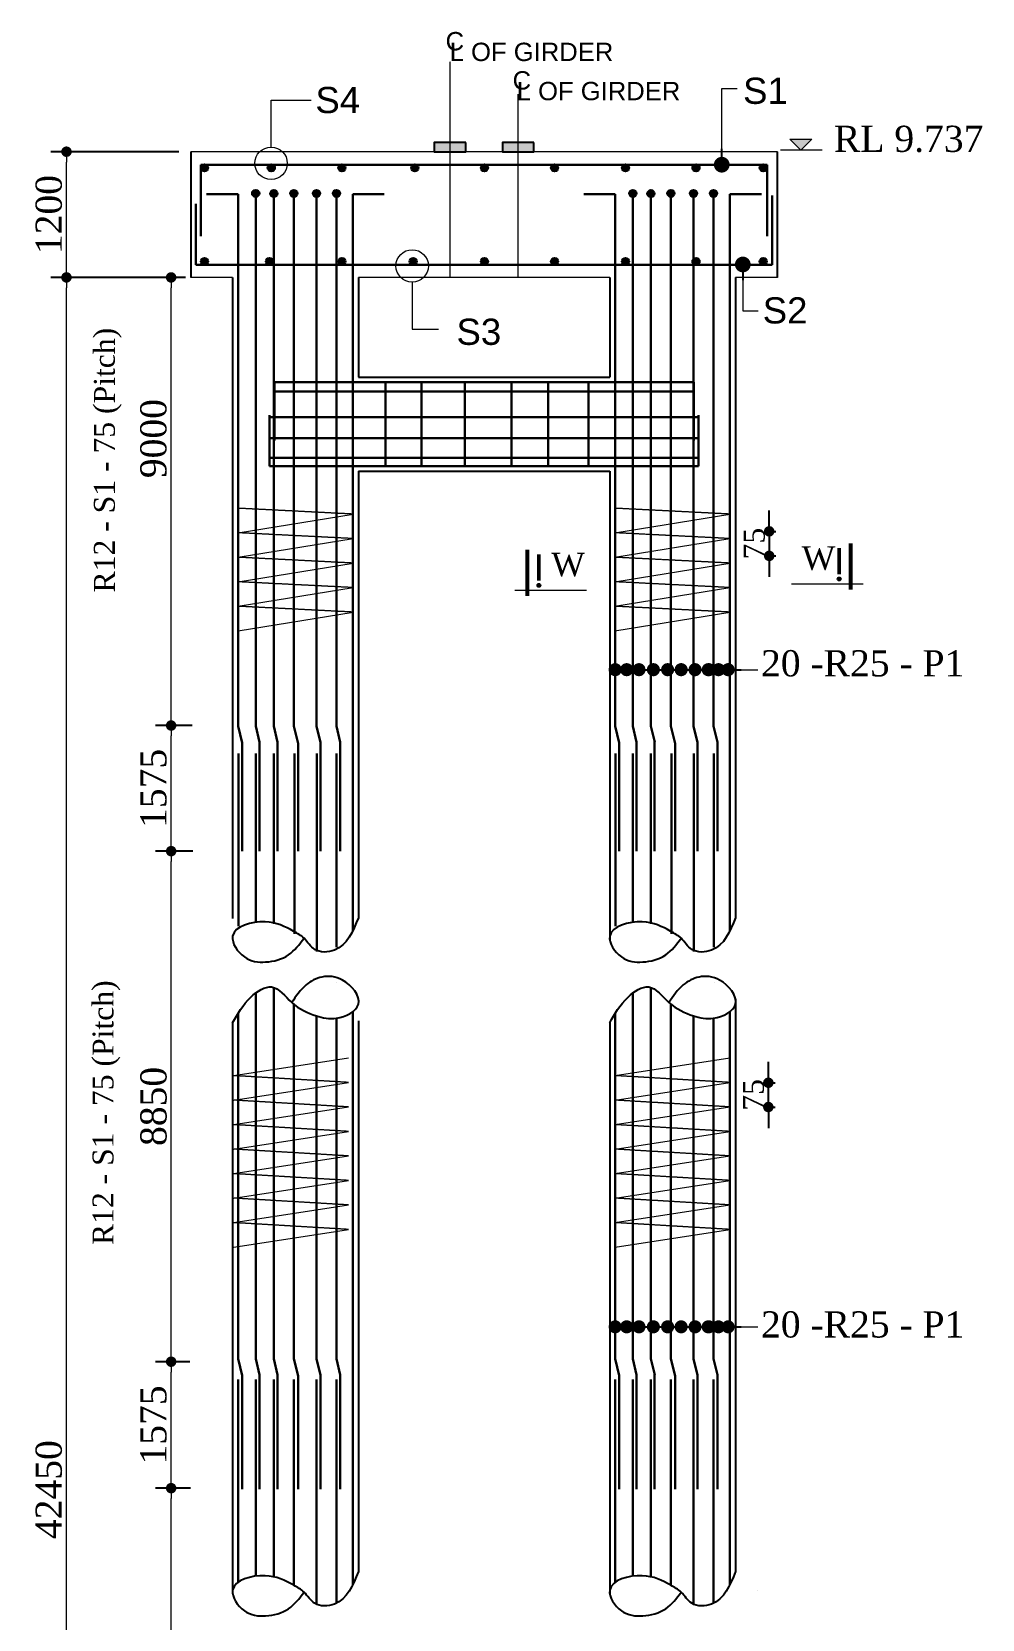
# Model space of a CAD drawing. Header units: millimetres. Extents: x -469201 to 35267, y 67768 to 197746.
# Drawn here: x -304755 to -295681, y 102789 to 117939 of the extents above; entities that cross this region are included whole.
import ezdxf

# ---------------------------------------------------------------- set-up
doc = ezdxf.new("R2010")
doc.units = ezdxf.units.MM
doc.header["$PDMODE"] = 2
doc.linetypes.add('CENTER', pattern=[2, 1.25, -0.25, 0.25, -0.25])
doc.linetypes.add('DASHEDX2', pattern=[38.1, 25.4, -12.7])
doc.layers.get('Defpoints').update_dxf_attribs({"lineweight": 13})
for name, color, linetype, lineweight in [('Binder', 136, 'Continuous', 15), ('Center Line', 34, 'Continuous', 15), ('dim', 4, 'Continuous', 25), ('Dimision', 4, 'Continuous', 9), ('Pile', 11, 'Continuous', 15), ('Pire Line', 11, 'Continuous', 25), ('Reinf.', 12, 'Continuous', 30), ('Rod', 12, 'Continuous', 30), ('Text', 7, 'Continuous', 15)]:
    doc.layers.add(name, color=color, linetype=linetype, lineweight=lineweight)
doc.styles.add('ROMANS', font='arial.ttf', dxfattribs={"height": 200})
doc.styles.get("Standard").update_dxf_attribs({"font": 'times.ttf'})
doc.dimstyles.new('ISO-25', dxfattribs={"dimtxt": 175, "dimasz": 100, "dimexe": 65, "dimexo": 115.625, "dimgap": 40, "dimtad": 1, "dimtoh": 1, "dimdec": 0, "dimtxsty": 'Standard', "dimblk": 'DOT', "dimcen": 300, "dimclrd": 256, "dimclre": 256, "dimclrt": 256, "dimadec": 0, "dimazin": 0, "dimtfac": 1, "dimtdec": 0, "dimtix": 1, "dimtmove": 0, "dimatfit": 3, "dimldrblk": 'DOT', "dimfxl": 75, "dimlwd": -1, "dimarcsym": 0})

# ---------------------------------------------------------------- blocks, each defined once
blk = doc.blocks.new('_Dot')
at = {"color": 0, "linetype": 'ByBlock', "lineweight": -2}
blk.add_line((-0.5, 0), (-1, 0), dxfattribs=at)
at = {"color": 0, "linetype": 'ByBlock', "const_width": 0.5}
blk.add_lwpolyline([(-0.25, 0, 1), (0.25, 0, 1)], format="xyb", close=True, dxfattribs=at)
blk = doc.blocks.new('*D7')
at = {"layer": 'Defpoints', "color": 0, "ltscale": 3, "transparency": 16777216}
for p in [(-298087, 113171), (-298087, 112937), (-297715, 112937)]:
    blk.add_point(p, dxfattribs=at)
at = {"layer": 'Pire Line', "linetype": 'Continuous', "ltscale": 3, "transparency": 16777216}
for p, q in [((-297715, 113271), (-297715, 113371)), ((-297715, 113171), (-297715, 112937)), ((-297715, 112837), (-297715, 112737))]:
    blk.add_line(p, q, dxfattribs=at)
at = {"layer": 'Pire Line', "linetype": 'Continuous', "lineweight": -2, "ltscale": 3, "transparency": 16777216}
for p, q in [((-297750, 113171), (-297650, 113171)), ((-297750, 112937), (-297650, 112937))]:
    blk.add_line(p, q, dxfattribs=at)
at = {"layer": 'Pire Line', "ltscale": 3, "transparency": 16777216, "xscale": 100, "yscale": 100, "zscale": 100}
for p, rotation in [((-297715, 113171), 270), ((-297715, 112937), 90)]:
    blk.add_blockref('_Dot', p, dxfattribs=dict(at, rotation=rotation))
at = {"layer": 'Pire Line', "ltscale": 3, "transparency": 16777216, "insert": (-297857, 113054), "char_height": 200, "attachment_point": 5, "rotation": 90}
blk.add_mtext('75', dxfattribs=at)
blk = doc.blocks.new('*D8')
at = {"layer": 'Defpoints', "color": 0, "ltscale": 3, "transparency": 16777216}
for p in [(-298132, 107909), (-297723, 107909), (-298146, 107677)]:
    blk.add_point(p, dxfattribs=at)
at = {"layer": 'Pire Line', "linetype": 'Continuous', "ltscale": 3, "transparency": 16777216}
for p, q in [((-297723, 108009), (-297723, 108109)), ((-297723, 107677), (-297723, 107909)), ((-297723, 107577), (-297723, 107477))]:
    blk.add_line(p, q, dxfattribs=at)
at = {"layer": 'Pire Line', "linetype": 'Continuous', "lineweight": -2, "ltscale": 3, "transparency": 16777216}
for p, q in [((-297758, 107909), (-297658, 107909)), ((-297758, 107677), (-297658, 107677))]:
    blk.add_line(p, q, dxfattribs=at)
at = {"layer": 'Pire Line', "ltscale": 3, "transparency": 16777216, "xscale": 100, "yscale": 100, "zscale": 100}
for p, rotation in [((-297723, 107909), 270), ((-297723, 107677), 90)]:
    blk.add_blockref('_Dot', p, dxfattribs=dict(at, rotation=rotation))
at = {"layer": 'Pire Line', "ltscale": 3, "transparency": 16777216, "insert": (-297865, 107793), "char_height": 200, "attachment_point": 5, "rotation": 90}
blk.add_mtext('75', dxfattribs=at)
blk = doc.blocks.new('*D10')
at = {"layer": 'Defpoints', "color": 0, "ltscale": 3, "transparency": 16777216}
for p in [(-303424, 105247), (-303130, 105247), (-303123, 104040)]:
    blk.add_point(p, dxfattribs=at)
at = {"layer": 'Dimision', "color": 1, "lineweight": -2, "ltscale": 3, "transparency": 16777216}
for p, q in [((-303246, 105247), (-303574, 105247)), ((-303238, 104040), (-303574, 104040))]:
    blk.add_line(p, q, dxfattribs=at)
at = {"layer": 'Dimision', "ltscale": 3, "transparency": 16777216}
blk.add_line((-303424, 104140), (-303424, 105147), dxfattribs=at)
at = {"layer": 'Dimision', "ltscale": 3, "transparency": 16777216, "xscale": 100, "yscale": 100, "zscale": 100}
for p, rotation in [((-303424, 105247), 90), ((-303424, 104040), 270)]:
    blk.add_blockref('_Dot', p, dxfattribs=dict(at, rotation=rotation))
at = {"layer": 'Dimision', "ltscale": 3, "transparency": 16777216, "insert": (-303592, 104643), "char_height": 250, "attachment_point": 5, "rotation": 90}
blk.add_mtext('1575', dxfattribs=at)
blk = doc.blocks.new('*D11')
at = {"layer": 'Defpoints', "color": 0, "ltscale": 3, "transparency": 16777216}
for p in [(-303424, 111318), (-303106, 111318), (-303101, 110119)]:
    blk.add_point(p, dxfattribs=at)
at = {"layer": 'Dimision', "color": 1, "lineweight": -2, "ltscale": 3, "transparency": 16777216}
for p, q in [((-303222, 111318), (-303574, 111318)), ((-303217, 110119), (-303574, 110119))]:
    blk.add_line(p, q, dxfattribs=at)
at = {"layer": 'Dimision', "ltscale": 3, "transparency": 16777216}
blk.add_line((-303424, 110219), (-303424, 111218), dxfattribs=at)
at = {"layer": 'Dimision', "ltscale": 3, "transparency": 16777216, "xscale": 100, "yscale": 100, "zscale": 100}
for p, rotation in [((-303424, 111318), 90), ((-303424, 110119), 270)]:
    blk.add_blockref('_Dot', p, dxfattribs=dict(at, rotation=rotation))
at = {"layer": 'Dimision', "ltscale": 3, "transparency": 16777216, "insert": (-303592, 110718), "char_height": 250, "attachment_point": 5, "rotation": 90}
blk.add_mtext('1575', dxfattribs=at)
blk = doc.blocks.new('*D13')
at = {"layer": 'Defpoints', "color": 0, "ltscale": 3, "transparency": 16777216}
for p in [(-303424, 104040), (-303123, 104040), (-303141, 99068)]:
    blk.add_point(p, dxfattribs=at)
at = {"layer": 'Dimision', "color": 1, "lineweight": -2, "ltscale": 3, "transparency": 16777216}
for p, q in [((-303238, 104040), (-303574, 104040)), ((-303257, 99068), (-303574, 99068))]:
    blk.add_line(p, q, dxfattribs=at)
at = {"layer": 'Dimision', "ltscale": 3, "transparency": 16777216}
blk.add_line((-303424, 99168), (-303424, 103940), dxfattribs=at)
at = {"layer": 'Dimision', "ltscale": 3, "transparency": 16777216, "xscale": 100, "yscale": 100, "zscale": 100}
for p, rotation in [((-303424, 104040), 90), ((-303424, 99068), 270)]:
    blk.add_blockref('_Dot', p, dxfattribs=dict(at, rotation=rotation))
at = {"layer": 'Dimision', "ltscale": 3, "transparency": 16777216, "insert": (-303592, 101554), "char_height": 250, "attachment_point": 5, "rotation": 90}
blk.add_mtext('9150', dxfattribs=at)
blk = doc.blocks.new('*D14')
at = {"layer": 'Defpoints', "color": 0, "ltscale": 3, "transparency": 16777216}
for p in [(-303424, 110119), (-303101, 110119), (-303130, 105247)]:
    blk.add_point(p, dxfattribs=at)
at = {"layer": 'Dimision', "color": 1, "lineweight": -2, "ltscale": 3, "transparency": 16777216}
for p, q in [((-303217, 110119), (-303574, 110119)), ((-303246, 105247), (-303574, 105247))]:
    blk.add_line(p, q, dxfattribs=at)
at = {"layer": 'Dimision', "ltscale": 3, "transparency": 16777216}
blk.add_line((-303424, 105347), (-303424, 110019), dxfattribs=at)
at = {"layer": 'Dimision', "ltscale": 3, "transparency": 16777216, "xscale": 100, "yscale": 100, "zscale": 100}
for p, rotation in [((-303424, 110119), 90), ((-303424, 105247), 270)]:
    blk.add_blockref('_Dot', p, dxfattribs=dict(at, rotation=rotation))
at = {"layer": 'Dimision', "ltscale": 3, "transparency": 16777216, "insert": (-303591, 107683), "char_height": 250, "attachment_point": 5, "rotation": 90}
blk.add_mtext('8850', dxfattribs=at)
blk = doc.blocks.new('*D15')
at = {"layer": 'Defpoints', "color": 0, "ltscale": 3, "transparency": 16777216}
for p in [(-303424, 115594), (-303172, 115594), (-303106, 111318)]:
    blk.add_point(p, dxfattribs=at)
at = {"layer": 'Dimision', "color": 1, "lineweight": -2, "ltscale": 3, "transparency": 16777216}
for p, q in [((-303288, 115594), (-303574, 115594)), ((-303222, 111318), (-303574, 111318))]:
    blk.add_line(p, q, dxfattribs=at)
at = {"layer": 'Dimision', "ltscale": 3, "transparency": 16777216}
blk.add_line((-303424, 111418), (-303424, 115494), dxfattribs=at)
at = {"layer": 'Dimision', "ltscale": 3, "transparency": 16777216, "xscale": 100, "yscale": 100, "zscale": 100}
for p, rotation in [((-303424, 115594), 90), ((-303424, 111318), 270)]:
    blk.add_blockref('_Dot', p, dxfattribs=dict(at, rotation=rotation))
at = {"layer": 'Dimision', "ltscale": 3, "transparency": 16777216, "insert": (-303592, 114056), "char_height": 250, "attachment_point": 5, "rotation": 90}
blk.add_mtext('9000', dxfattribs=at)
blk = doc.blocks.new('*D17')
at = {"layer": 'Defpoints', "color": 0, "ltscale": 3, "transparency": 16777216}
for p in [(-304423, 115594), (-303237, 115594), (-302837, 92459)]:
    blk.add_point(p, dxfattribs=at)
at = {"layer": 'Dimision', "color": 1, "lineweight": -2, "ltscale": 3, "transparency": 16777216}
for p, q in [((-303352, 115594), (-304573, 115594)), ((-302952, 92459), (-304573, 92459))]:
    blk.add_line(p, q, dxfattribs=at)
at = {"layer": 'Dimision', "ltscale": 3, "transparency": 16777216}
blk.add_line((-304423, 92559), (-304423, 115494), dxfattribs=at)
at = {"layer": 'Dimision', "ltscale": 3, "transparency": 16777216, "xscale": 100, "yscale": 100, "zscale": 100}
for p, rotation in [((-304423, 115594), 90), ((-304423, 92459), 270)]:
    blk.add_blockref('_Dot', p, dxfattribs=dict(at, rotation=rotation))
at = {"layer": 'Dimision', "ltscale": 3, "transparency": 16777216, "insert": (-304591, 104026), "char_height": 250, "attachment_point": 5, "rotation": 90}
blk.add_mtext('42450', dxfattribs=at)
blk = doc.blocks.new('*D133')
at = {"layer": 'Defpoints', "color": 0, "ltscale": 0.25, "transparency": 16777216}
for p in [(-304423, 116794), (-303237, 116794), (-303237, 115594)]:
    blk.add_point(p, dxfattribs=at)
at = {"layer": 'Dimision', "color": 1, "lineweight": -2, "ltscale": 0.25, "transparency": 16777216}
for p, q in [((-303352, 116794), (-304573, 116794)), ((-303352, 115594), (-304573, 115594))]:
    blk.add_line(p, q, dxfattribs=at)
at = {"layer": 'Dimision', "ltscale": 0.25, "transparency": 16777216}
blk.add_line((-304423, 115694), (-304423, 116694), dxfattribs=at)
at = {"layer": 'Dimision', "ltscale": 0.25, "transparency": 16777216, "xscale": 100, "yscale": 100, "zscale": 100}
for p, rotation in [((-304423, 116794), 90), ((-304423, 115594), 270)]:
    blk.add_blockref('_Dot', p, dxfattribs=dict(at, rotation=rotation))
at = {"layer": 'Dimision', "ltscale": 0.25, "transparency": 16777216, "insert": (-304591, 116194), "char_height": 250, "attachment_point": 5, "rotation": 90}
blk.add_mtext('1200', dxfattribs=at)

msp = doc.modelspace()

# ---------------------------------------------------------------- hatches: boundary and pattern name
at = {"layer": 'Dimision', "ltscale": 5}
msp.add_hatch(color=256, dxfattribs=at).paths.add_polyline_path([(-297519.3, 116914.7), (-297307.1, 116914.7), (-297413.2, 116808.6)])
at = {"layer": 'Pire Line', "ltscale": 3}
h = msp.add_hatch(color=256, dxfattribs=at)
h.paths.add_polyline_path([(-300611.7, 116882.2), (-300761.7, 116882.2), (-300761.7, 116793.7), (-300611.7, 116793.7)])
h.paths.add_polyline_path([(-300761.7, 116882.2), (-300911.7, 116882.2), (-300911.7, 116793.7), (-300761.7, 116793.7)])
h = msp.add_hatch(color=256, dxfattribs=at)
h.paths.add_polyline_path([(-299961.7, 116882.2), (-300111.7, 116882.2), (-300111.7, 116793.7), (-299961.7, 116793.7)])
h.paths.add_polyline_path([(-300111.7, 116882.2), (-300261.7, 116882.2), (-300261.7, 116793.7), (-300111.7, 116793.7)])
h = msp.add_hatch(color=256, dxfattribs=at)
h.set_gradient(color1=(238, 17, 46), color2=(219, 15, 42), one_color=1, tint=0.46, name='INVCYLINDER')
h.paths.add_polyline_path([(-303140.2, 116639.4, 1), (-303070.3, 116639.4, 1)])
h = msp.add_hatch(color=256, dxfattribs=at)
h.set_gradient(color1=(238, 17, 46), color2=(219, 15, 42), one_color=1, tint=0.46, name='INVCYLINDER')
h.paths.add_polyline_path([(-302502.7, 116639.4, 1), (-302432.8, 116639.4, 1)])
h = msp.add_hatch(color=256, dxfattribs=at)
h.set_gradient(color1=(238, 17, 46), color2=(219, 15, 42), one_color=1, tint=0.46, name='INVCYLINDER')
h.paths.add_polyline_path([(-301828.4, 116639.4, 1), (-301758.5, 116639.4, 1)])
h = msp.add_hatch(color=256, dxfattribs=at)
h.set_gradient(color1=(238, 17, 46), color2=(219, 15, 42), one_color=1, tint=0.46, name='INVCYLINDER')
h.paths.add_polyline_path([(-301132.8, 116639.4, 1), (-301062.9, 116639.4, 1)])
h = msp.add_hatch(color=256, dxfattribs=at)
h.set_gradient(color1=(238, 17, 46), color2=(219, 15, 42), one_color=1, tint=0.46, name='INVCYLINDER')
h.paths.add_polyline_path([(-300468.8, 116639.4, 1), (-300398.9, 116639.4, 1)])
h = msp.add_hatch(color=256, dxfattribs=at)
h.set_gradient(color1=(238, 17, 46), color2=(219, 15, 42), one_color=1, tint=0.46, name='INVCYLINDER')
h.paths.add_polyline_path([(-299798.4, 116639.4, 1), (-299728.5, 116639.4, 1)])
h = msp.add_hatch(color=256, dxfattribs=at)
h.set_gradient(color1=(238, 17, 46), color2=(219, 15, 42), one_color=1, tint=0.46, name='INVCYLINDER')
h.paths.add_polyline_path([(-299121.6, 116639.4, 1), (-299051.7, 116639.4, 1)])
h = msp.add_hatch(color=256, dxfattribs=at)
h.set_gradient(color1=(238, 17, 46), color2=(219, 15, 42), one_color=1, tint=0.46, name='INVCYLINDER')
h.paths.add_polyline_path([(-298448.5, 116639.4, 1), (-298378.6, 116639.4, 1)])
h = msp.add_hatch(color=256, dxfattribs=at)
h.set_gradient(color1=(238, 17, 46), color2=(219, 15, 42), one_color=1, tint=0.46, name='INVCYLINDER')
h.paths.add_polyline_path([(-297806.5, 116639.4, 1), (-297736.7, 116639.4, 1)])
h = msp.add_hatch(color=256, dxfattribs=at)
h.set_gradient(color1=(238, 17, 46), color2=(219, 15, 42), one_color=1, tint=0.46, name='INVCYLINDER')
h.paths.add_polyline_path([(-302651.8, 116396.1, 1), (-302581.9, 116396.1, 1)])
h = msp.add_hatch(color=256, dxfattribs=at)
h.set_gradient(color1=(238, 17, 46), color2=(219, 15, 42), one_color=1, tint=0.46, name='INVCYLINDER')
h.paths.add_polyline_path([(-302478.8, 116394.2, 1), (-302408.9, 116394.2, 1)])
h = msp.add_hatch(color=256, dxfattribs=at)
h.set_gradient(color1=(238, 17, 46), color2=(219, 15, 42), one_color=1, tint=0.46, name='INVCYLINDER')
h.paths.add_polyline_path([(-302288, 116396.1, 1), (-302218.1, 116396.1, 1)])
h = msp.add_hatch(color=256, dxfattribs=at)
h.set_gradient(color1=(238, 17, 46), color2=(219, 15, 42), one_color=1, tint=0.46, name='INVCYLINDER')
h.paths.add_polyline_path([(-302071.8, 116396.1, 1), (-302001.9, 116396.1, 1)])
h = msp.add_hatch(color=256, dxfattribs=at)
h.set_gradient(color1=(238, 17, 46), color2=(219, 15, 42), one_color=1, tint=0.46, name='INVCYLINDER')
h.paths.add_polyline_path([(-301881.2, 116396.1, 1), (-301811.3, 116396.1, 1)])
h = msp.add_hatch(color=256, dxfattribs=at)
h.set_gradient(color1=(238, 17, 46), color2=(219, 15, 42), one_color=1, tint=0.46, name='INVCYLINDER')
h.paths.add_polyline_path([(-299051.8, 116396.1, 1), (-298981.9, 116396.1, 1)])
h = msp.add_hatch(color=256, dxfattribs=at)
h.set_gradient(color1=(238, 17, 46), color2=(219, 15, 42), one_color=1, tint=0.46, name='INVCYLINDER')
h.paths.add_polyline_path([(-298878.8, 116394.2, 1), (-298808.9, 116394.2, 1)])
h = msp.add_hatch(color=256, dxfattribs=at)
h.set_gradient(color1=(238, 17, 46), color2=(219, 15, 42), one_color=1, tint=0.46, name='INVCYLINDER')
h.paths.add_polyline_path([(-298688, 116396.1, 1), (-298618.1, 116396.1, 1)])
h = msp.add_hatch(color=256, dxfattribs=at)
h.set_gradient(color1=(238, 17, 46), color2=(219, 15, 42), one_color=1, tint=0.46, name='INVCYLINDER')
h.paths.add_polyline_path([(-298471.8, 116396.1, 1), (-298401.9, 116396.1, 1)])
h = msp.add_hatch(color=256, dxfattribs=at)
h.set_gradient(color1=(238, 17, 46), color2=(219, 15, 42), one_color=1, tint=0.46, name='INVCYLINDER')
h.paths.add_polyline_path([(-298281.2, 116396.1, 1), (-298211.3, 116396.1, 1)])
h = msp.add_hatch(color=256, dxfattribs=at)
h.set_gradient(color1=(238, 17, 46), color2=(219, 15, 42), one_color=1, tint=0.46, name='INVCYLINDER')
h.paths.add_polyline_path([(-303140.2, 115746, -1), (-303070.3, 115746, -1)])
h = msp.add_hatch(color=256, dxfattribs=at)
h.set_gradient(color1=(238, 17, 46), color2=(219, 15, 42), one_color=1, tint=0.46, name='INVCYLINDER')
h.paths.add_polyline_path([(-302521.1, 115746, -1), (-302451.2, 115746, -1)])
h = msp.add_hatch(color=256, dxfattribs=at)
h.set_gradient(color1=(238, 17, 46), color2=(219, 15, 42), one_color=1, tint=0.46, name='INVCYLINDER')
h.paths.add_polyline_path([(-301828.4, 115746, -1), (-301758.5, 115746, -1)])
h = msp.add_hatch(color=256, dxfattribs=at)
h.set_gradient(color1=(238, 17, 46), color2=(219, 15, 42), one_color=1, tint=0.46, name='INVCYLINDER')
h.paths.add_polyline_path([(-301148.3, 115746, -1), (-301078.4, 115746, -1)])
h = msp.add_hatch(color=256, dxfattribs=at)
h.set_gradient(color1=(238, 17, 46), color2=(219, 15, 42), one_color=1, tint=0.46, name='INVCYLINDER')
h.paths.add_polyline_path([(-300468.8, 115746, -1), (-300398.9, 115746, -1)])
h = msp.add_hatch(color=256, dxfattribs=at)
h.set_gradient(color1=(238, 17, 46), color2=(219, 15, 42), one_color=1, tint=0.46, name='INVCYLINDER')
h.paths.add_polyline_path([(-299798.4, 115746, -1), (-299728.5, 115746, -1)])
h = msp.add_hatch(color=256, dxfattribs=at)
h.set_gradient(color1=(238, 17, 46), color2=(219, 15, 42), one_color=1, tint=0.46, name='INVCYLINDER')
h.paths.add_polyline_path([(-299121.6, 115746, -1), (-299051.7, 115746, -1)])
h = msp.add_hatch(color=256, dxfattribs=at)
h.set_gradient(color1=(238, 17, 46), color2=(219, 15, 42), one_color=1, tint=0.46, name='INVCYLINDER')
h.paths.add_polyline_path([(-298448.5, 115746, -1), (-298378.6, 115746, -1)])
h = msp.add_hatch(color=256, dxfattribs=at)
h.set_gradient(color1=(238, 17, 46), color2=(219, 15, 42), one_color=1, tint=0.46, name='INVCYLINDER')
h.paths.add_polyline_path([(-297806.5, 115746, -1), (-297736.7, 115746, -1)])
at = {"layer": 'Text'}
for points in [[(-297047, 112734.8, -1), (-297047, 112698.9, -1)], [(-299913.1, 112673.4, 1), (-299913.1, 112637.5, 1)]]:
    msp.add_hatch(color=256, dxfattribs=at).paths.add_polyline_path(points)

# ---------------------------------------------------------------- linework, layer by layer
at = {"layer": 'Binder', "linetype": 'DASHEDX2', "ltscale": 0.007}
for p, q in [((-301687.1, 113335.5), (-302785.1, 113391.1)), ((-298089.2, 113335.5), (-299187.1, 113391.1)), ((-301687.1, 113101.7), (-302785.1, 113157.3)), ((-298089.2, 113101.7), (-299187.1, 113157.3)), ((-301687.1, 112867.9), (-302785.1, 112923.4)), ((-298089.2, 112867.9), (-299187.1, 112923.4)), ((-301687.1, 112634.1), (-302785.1, 112689.6)), ((-298089.2, 112634.1), (-299187.1, 112689.6)), ((-301687.1, 112400.3), (-302785.1, 112455.8)), ((-298089.2, 112400.3), (-299187.1, 112455.8)), ((-301730.8, 107911.7), (-302826.7, 107976.8)), ((-298089.2, 107911.7), (-299185.1, 107976.8)), ((-301730.8, 107677.9), (-302826.7, 107743)), ((-298089.2, 107677.9), (-299185.1, 107743)), ((-301730.8, 107444.1), (-302826.7, 107509.2)), ((-298089.2, 107444.1), (-299185.1, 107509.2)), ((-301730.8, 107210.2), (-302826.7, 107275.4)), ((-298089.2, 107210.2), (-299185.1, 107275.4)), ((-301730.8, 106976.4), (-302826.7, 107041.6)), ((-298089.2, 106976.4), (-299185.1, 107041.6)), ((-301730.8, 106742.6), (-302826.7, 106807.8)), ((-298089.2, 106742.6), (-299185.1, 106807.8)), ((-301730.8, 106508.8), (-302826.7, 106574)), ((-298089.2, 106508.8), (-299185.1, 106574))]:
    msp.add_line(p, q, dxfattribs=at)
at = {"layer": 'Binder', "ltscale": 5}
for p, q in [((-302785.1, 113157.3), (-301687.1, 113335.5)), ((-299187.1, 113157.3), (-298089.2, 113335.5)), ((-302785.1, 112923.4), (-301687.1, 113101.7)), ((-299187.1, 112923.4), (-298089.2, 113101.7)), ((-302785.1, 112689.6), (-301687.1, 112867.9)), ((-299187.1, 112689.6), (-298089.2, 112867.9)), ((-302785.1, 112455.8), (-301687.1, 112634.1)), ((-299187.1, 112455.8), (-298089.2, 112634.1)), ((-302785.1, 112222), (-301687.1, 112400.3)), ((-299187.1, 112222), (-298089.2, 112400.3)), ((-302826.7, 107976.8), (-301730.8, 108145.5)), ((-299185.1, 107976.8), (-298089.2, 108145.5)), ((-302826.7, 107743), (-301730.8, 107911.7)), ((-299185.1, 107743), (-298089.2, 107911.7)), ((-302826.7, 107509.2), (-301730.8, 107677.9)), ((-299185.1, 107509.2), (-298089.2, 107677.9)), ((-302826.7, 107275.4), (-301730.8, 107444.1)), ((-299185.1, 107275.4), (-298089.2, 107444.1)), ((-302826.7, 107041.6), (-301730.8, 107210.2)), ((-299185.1, 107041.6), (-298089.2, 107210.2)), ((-302826.7, 106807.8), (-301730.8, 106976.4)), ((-299185.1, 106807.8), (-298089.2, 106976.4)), ((-302826.7, 106574), (-301730.8, 106742.6)), ((-299185.1, 106574), (-298089.2, 106742.6)), ((-302826.7, 106340.1), (-301730.8, 106508.8)), ((-299185.1, 106340.1), (-298089.2, 106508.8))]:
    msp.add_line(p, q, dxfattribs=at)
at = {"layer": 'Center Line', "linetype": 'CENTER'}
for p, q in [((-300761.7, 115593.7), (-300761.7, 117654.2)), ((-300111.7, 115593.7), (-300111.7, 117343.6))]:
    msp.add_line(p, q, dxfattribs=at)
at = {"layer": 'dim', "ltscale": 30}
for points in [[(-301636.7, 109483.9), (-301864.3, 109174), (-302054.2, 109181.4), (-302155.3, 109287.4), (-302252.7, 109353.3), (-302526.9, 109445.1), (-302836.7, 109307.8), (-302724.5, 109109), (-302521.7, 109061.3), (-302302.6, 109130), (-302155.3, 109287.4)], [(-298036.7, 109483.9), (-298264.3, 109174), (-298454.2, 109181.4), (-298555.3, 109287.4), (-298652.7, 109353.3), (-298926.9, 109445.1), (-299236.7, 109307.8), (-299124.5, 109109), (-298921.7, 109061.3), (-298702.6, 109130), (-298555.3, 109287.4)], [(-302836.7, 108481.4), (-302662.3, 108726.2), (-302464.7, 108822.8), (-302272.4, 108674.7), (-302036.9, 108547.6), (-301846.2, 108525.4), (-301636.7, 108658.4), (-301789, 108889.2), (-301984.9, 108917.8), (-302134.6, 108843.9), (-302272.4, 108674.7)], [(-299236.7, 108481.4), (-299062.3, 108726.2), (-298864.7, 108822.8), (-298672.4, 108674.7), (-298436.9, 108547.6), (-298246.2, 108525.4), (-298036.7, 108658.4), (-298189, 108889.2), (-298384.9, 108917.8), (-298534.6, 108843.9), (-298672.4, 108674.7)], [(-301636.7, 103243.7), (-301864.3, 102933.9), (-302054.2, 102941.3), (-302155.3, 103047.3), (-302252.7, 103113.2), (-302526.9, 103205), (-302836.7, 103067.6), (-302724.5, 102868.9), (-302521.7, 102821.2), (-302302.6, 102889.9), (-302155.3, 103047.3)], [(-298036.7, 103243.7), (-298264.3, 102933.9), (-298454.2, 102941.3), (-298555.3, 103047.3), (-298652.7, 103113.2), (-298926.9, 103205), (-299236.7, 103067.6), (-299124.5, 102868.9), (-298921.7, 102821.2), (-298702.6, 102889.9), (-298555.3, 103047.3)]]:
    msp.add_spline(points, degree=3, dxfattribs=at)
at = {"layer": 'Dimision', "ltscale": 5}
for p, q in [((-302469.8, 116838.1), (-302469.8, 117287.1)), ((-302469.8, 117287.1), (-302087.8, 117287.1)), ((-298166.8, 117396.6), (-298020.4, 117396.6)), ((-297210, 116808.6), (-297606.8, 116808.6)), ((-301122.9, 115549.2), (-301122.9, 115100.3)), ((-297966, 115274.2), (-297819.6, 115274.2)), ((-301122.9, 115100.3), (-300871.3, 115100.3)), ((-297822.7, 111850.9), (-297822.7, 111850.9)), ((-297822.7, 111850.9), (-297822.7, 111850.9)), ((-301841.7, 108865.9), (-301841.7, 108865.9)), ((-301841.7, 108865.9), (-301841.7, 108865.9)), ((-298241.7, 108865.9), (-298241.7, 108865.9)), ((-298241.7, 108865.9), (-298241.7, 108865.9)), ((-297822.7, 105579.7), (-297822.7, 105579.7)), ((-297822.7, 105579.7), (-297822.7, 105579.7)), ((-297822.7, 103065), (-297822.7, 103065)), ((-297822.7, 103065), (-297822.7, 103065))]:
    msp.add_line(p, q, dxfattribs=at)
msp.add_lwpolyline([(-297519.3, 116914.7), (-297307.1, 116914.7), (-297413.2, 116808.6)], close=True, dxfattribs=at)
for centre in [(-302469.8, 116683.3), (-301122.9, 115704.1)]:
    msp.add_circle(centre, 154.8, dxfattribs=at)
at = {"layer": 'Pile', "ltscale": 3}
for p, q in [((-297636.7, 116793.7), (-303236.7, 116793.7)), ((-302836.7, 115593.7), (-303236.7, 115593.7)), ((-299236.7, 115593.7), (-301636.7, 115593.7)), ((-297636.7, 115593.7), (-298036.7, 115593.7))]:
    msp.add_line(p, q, dxfattribs=at)
at = {"layer": 'Pire Line', "ltscale": 3}
for p, q in [((-303236.7, 116793.7), (-303236.7, 115593.7)), ((-297636.7, 115593.7), (-297636.7, 116793.7)), ((-302836.7, 115593.7), (-302836.7, 109476.8)), ((-301636.7, 115593.7), (-301636.7, 114643.7)), ((-299236.7, 115593.7), (-299236.7, 114643.7)), ((-298036.7, 115593.7), (-298036.7, 109483.9)), ((-298036.7, 115593.7), (-298036.7, 109483.9)), ((-301636.7, 114643.7), (-299236.7, 114643.7)), ((-301636.7, 113743.7), (-299236.7, 113743.7)), ((-301636.7, 113743.7), (-301636.7, 109483.9)), ((-299236.7, 113743.7), (-299236.7, 109272)), ((-299236.7, 113743.7), (-299236.7, 109272)), ((-298036.7, 108710.7), (-298036.7, 103243.7)), ((-298036.7, 108710.7), (-298036.7, 103243.7)), ((-302836.7, 108481.4), (-302836.7, 103031.9)), ((-301636.7, 108499.2), (-301636.7, 103243.7)), ((-299236.7, 108481.4), (-299236.7, 103031.9)), ((-299236.7, 108481.4), (-299236.7, 103031.9))]:
    msp.add_line(p, q, dxfattribs=at)
at = {"layer": 'Pire Line', "ltscale": 5}
for points in [[(-300611.7, 116882.2), (-300911.7, 116882.2), (-300911.7, 116793.7), (-300611.7, 116793.7)], [(-299961.7, 116882.2), (-300261.7, 116882.2), (-300261.7, 116793.7), (-299961.7, 116793.7)]]:
    msp.add_lwpolyline(points, close=True, dxfattribs=at)
at = {"layer": 'Pire Line', "color": 1, "ltscale": 3}
for centre in [(-303105.2, 116639.4), (-302467.7, 116639.4), (-301793.4, 116639.4), (-301097.8, 116639.4), (-300433.8, 116639.4), (-299763.5, 116639.4), (-299086.6, 116639.4), (-298413.6, 116639.4), (-297771.6, 116639.4), (-302616.8, 116396.1), (-302443.8, 116394.2), (-302253, 116396.1), (-302036.9, 116396.1), (-301846.2, 116396.1), (-299016.8, 116396.1), (-298843.8, 116394.2), (-298653, 116396.1), (-298436.9, 116396.1), (-298246.2, 116396.1), (-303105.2, 115746), (-302486.2, 115746), (-301793.4, 115746), (-301113.3, 115746), (-300433.8, 115746), (-299763.5, 115746), (-299086.6, 115746), (-298413.6, 115746), (-297771.6, 115746)]:
    msp.add_circle(centre, 34.9, dxfattribs=at)
at = {"layer": 'Reinf.', "ltscale": 5}
for p, q in [((-302785.1, 116390.2), (-303085.1, 116390.2)), ((-302616.8, 111311.6), (-302616.8, 116396.1)), ((-302443.8, 111311.6), (-302443.8, 116394.2)), ((-302253, 111311.6), (-302253, 116396.1)), ((-302036.9, 111311.6), (-302036.9, 116396.1)), ((-301689.2, 116390.2), (-301389.2, 116390.2)), ((-299185.1, 116390.2), (-299485.1, 116390.2)), ((-299016.8, 111311.6), (-299016.8, 116396.1)), ((-298843.8, 111311.6), (-298843.8, 116394.2)), ((-298653, 111311.6), (-298653, 116396.1)), ((-298436.9, 111311.6), (-298436.9, 116396.1)), ((-298089.2, 116390.2), (-297789.2, 116390.2)), ((-302785.1, 111311.6), (-302746.3, 111153)), ((-302616.8, 111311.6), (-302580.5, 111159.6)), ((-302443.8, 111311.6), (-302407.5, 111159.6)), ((-302253, 111311.6), (-302212.2, 111147.9)), ((-302036.9, 111311.6), (-301998.7, 111154.8)), ((-301846.2, 111311.6), (-301809.3, 111158.1)), ((-299185.1, 111311.6), (-299146.3, 111153)), ((-299016.8, 111311.6), (-298980.5, 111159.6)), ((-298843.8, 111311.6), (-298807.5, 111159.6)), ((-298653, 111311.6), (-298612.2, 111147.9)), ((-298436.9, 111311.6), (-298398.7, 111154.8)), ((-298246.2, 111311.6), (-298209.3, 111158.1)), ((-302781.8, 109404.4), (-302781.8, 111049.9)), ((-302746.3, 110119.3), (-302746.3, 111153)), ((-302616.1, 109444.2), (-302616.1, 111049.9)), ((-302580.5, 110119.3), (-302580.5, 111159.6)), ((-302445.1, 109424.9), (-302445.1, 111049.9)), ((-302409.5, 110119.3), (-302409.5, 111164.8)), ((-302247.7, 109330.1), (-302247.7, 111049.9)), ((-302212.2, 110119.3), (-302212.2, 111147.9)), ((-302034.3, 109160.4), (-302034.3, 111049.9)), ((-301998.7, 110119.3), (-301998.7, 111154.8)), ((-301844.9, 109203.6), (-301844.9, 111049.9)), ((-301809.3, 110119.3), (-301809.3, 111158.1)), ((-299181.8, 109404.4), (-299181.8, 111049.9)), ((-299146.3, 110119.3), (-299146.3, 111153)), ((-299016.1, 109444.2), (-299016.1, 111049.9)), ((-298980.5, 110119.3), (-298980.5, 111159.6)), ((-298845.1, 109424.9), (-298845.1, 111049.9)), ((-298809.5, 110119.3), (-298809.5, 111164.8)), ((-298647.7, 109330.1), (-298647.7, 111049.9)), ((-298612.2, 110119.3), (-298612.2, 111147.9)), ((-298434.3, 109160.4), (-298434.3, 111049.9)), ((-298398.7, 110119.3), (-298398.7, 111154.8)), ((-298244.9, 109203.6), (-298244.9, 111049.9)), ((-298209.3, 110119.3), (-298209.3, 111158.1)), ((-302443.8, 105274.5), (-302443.8, 108817.9)), ((-298843.8, 105274.5), (-298843.8, 108817.9)), ((-302616.8, 105274.5), (-302616.8, 108765)), ((-302253, 105274.5), (-302253, 108658.1)), ((-299016.8, 105274.5), (-299016.8, 108765)), ((-298653, 105274.5), (-298653, 108658.1)), ((-302036.9, 105274.5), (-302036.9, 108547.6)), ((-298436.9, 105274.5), (-298436.9, 108547.6)), ((-302785.1, 105274.5), (-302746.3, 105116)), ((-302616.8, 105274.5), (-302580.5, 105122.6)), ((-302443.8, 105274.5), (-302407.5, 105122.6)), ((-302253, 105274.5), (-302212.2, 105110.8)), ((-302036.9, 105274.5), (-301998.7, 105117.8)), ((-301846.2, 105274.5), (-301809.3, 105121)), ((-299185.1, 105274.5), (-299146.3, 105116)), ((-299016.8, 105274.5), (-298980.5, 105122.6)), ((-298843.8, 105274.5), (-298807.5, 105122.6)), ((-298653, 105274.5), (-298612.2, 105110.8)), ((-298436.9, 105274.5), (-298398.7, 105117.8)), ((-298246.2, 105274.5), (-298209.3, 105121)), ((-302746.3, 104031.6), (-302746.3, 105116)), ((-302616.8, 103200.5), (-302616.8, 105077.4)), ((-302580.5, 104031.6), (-302580.5, 105122.6)), ((-302443.8, 103194), (-302443.8, 105077.4)), ((-302409.5, 104031.6), (-302409.5, 105127.7)), ((-302253, 103113.4), (-302253, 105077.4)), ((-302212.2, 104031.6), (-302212.2, 105110.8)), ((-302036.9, 102932.1), (-302036.9, 105077.4)), ((-301998.7, 104031.6), (-301998.7, 105117.8)), ((-301809.3, 104031.6), (-301809.3, 105121)), ((-299146.3, 104031.6), (-299146.3, 105116)), ((-299016.8, 103200.5), (-299016.8, 105077.4)), ((-298980.5, 104031.6), (-298980.5, 105122.6)), ((-298843.8, 103194), (-298843.8, 105077.4)), ((-298809.5, 104031.6), (-298809.5, 105127.7)), ((-298653, 103113.4), (-298653, 105077.4)), ((-298612.2, 104031.6), (-298612.2, 105110.8)), ((-298436.9, 102932.1), (-298436.9, 105077.4)), ((-298398.7, 104031.6), (-298398.7, 105117.8)), ((-298209.3, 104031.6), (-298209.3, 105121))]:
    msp.add_line(p, q, dxfattribs=at)
for points in [[(-302785.1, 111311.6), (-302785.1, 116390.2)], [(-301846.2, 111311.6), (-301846.2, 116396.1)], [(-301689.2, 109361.3), (-301689.2, 116390.2)], [(-299185.1, 111311.6), (-299185.1, 116390.2)], [(-298246.2, 111311.6), (-298246.2, 116396.1)], [(-298089.2, 109361.3), (-298089.2, 116390.2)], [(-302785.1, 105274.5), (-302785.1, 108570.7)], [(-301846.2, 105274.5), (-301846.2, 108525.4)], [(-301689.2, 103121.2), (-301689.2, 108587.4)], [(-299185.1, 105274.5), (-299185.1, 108570.7)], [(-298246.2, 105274.5), (-298246.2, 108525.4)], [(-298089.2, 103121.2), (-298089.2, 108587.4)], [(-302785.1, 103141.6), (-302785.1, 105077.4)], [(-301846.2, 102941.7), (-301846.2, 105077.4)], [(-299185.1, 103141.6), (-299185.1, 105077.4)], [(-298246.2, 102941.7), (-298246.2, 105077.4)]]:
    msp.add_lwpolyline(points, dxfattribs=at)
at = {"layer": 'Rod', "ltscale": 0.1}
for p, q in [((-297733.2, 116669.8), (-303140.2, 116669.8)), ((-303140.2, 115986.6), (-303140.2, 116669.8)), ((-297733.2, 115986.6), (-297733.2, 116669.8)), ((-297686.7, 115714.6), (-297686.7, 116376.8)), ((-303186.7, 115714.6), (-303186.7, 116295.3)), ((-297686.7, 115714.6), (-303186.7, 115714.6)), ((-298435.1, 114593.4), (-302438.3, 114593.4)), ((-302438.3, 114039.4), (-302438.3, 114593.4)), ((-301377, 114593.4), (-301377, 113794.1)), ((-301034.6, 114593.4), (-301034.6, 113794.1)), ((-300619.5, 114593.4), (-300619.5, 113794.1)), ((-300176.4, 114593.4), (-300176.4, 113794.1)), ((-299825.5, 114593.4), (-299825.5, 113794.1)), ((-299440.2, 114593.4), (-299440.2, 113794.1)), ((-298435.1, 114039.4), (-298435.1, 114593.4)), ((-298435.1, 114505.4), (-302438.3, 114505.4)), ((-302484.8, 113794.1), (-302484.8, 114281.2)), ((-298388.6, 114260.1), (-302484.8, 114260.1)), ((-298388.6, 113794.1), (-298388.6, 114281.2)), ((-298388.6, 114059.5), (-302484.8, 114059.5)), ((-298388.6, 113872), (-302484.8, 113872)), ((-298388.6, 113794.1), (-302484.8, 113794.1))]:
    msp.add_line(p, q, dxfattribs=at)
at = {"layer": 'Text'}
for p, q in [((-299457.8, 112607.3), (-300141.9, 112607.3)), ((-297502.3, 112668.7), (-296818.2, 112668.7))]:
    msp.add_line(p, q, dxfattribs=at)
at = {"layer": 'Text', "const_width": 35.9}
for points in [[(-297047, 112762.3), (-297047, 113011.9)], [(-296936.8, 112613.8), (-296936.8, 113056.2)], [(-300023.3, 112552.5), (-300023.3, 112994.8)], [(-299913.1, 112701), (-299913.1, 112950.5)]]:
    msp.add_lwpolyline(points, dxfattribs=at)
at = {"layer": 'Text'}
for centre in [(-297047, 112716.8), (-299913.1, 112655.5)]:
    msp.add_circle(centre, 17.9, dxfattribs=at)

# ---------------------------------------------------------------- texts
at = {"layer": 'Dimision', "ltscale": 3, "char_height": 200, "attachment_point": 5, "rotation": 90}
for insert in [(-304028.8, 113850.4), (-304042, 107623.1)]:
    msp.add_mtext('R12 - S1 - 75 (Pitch)', dxfattribs=dict(at, insert=insert))
at = {"layer": 'Text'}
for s, height, p in [('RL 9.737', 250, (-297096.7, 116792)), ('W', 224.2, (-297404, 112803.5)), ('W', 224.2, (-299794.1, 112742.2)), ('20 -R25 - P1', 250, (-297792.8, 111786.8)), ('20 -R25 - P1', 250, (-297792.8, 105477.8))]:
    msp.add_text(s, height=height, dxfattribs=at).set_placement(p)
at = {"layer": 'Text', "width": 8235.459, "attachment_point": 1, "style": 'ROMANS'}
for s, insert, char_height in [('C', (-300804.1, 117936), 175), ('L OF GIRDER', (-300764.7, 117834), 175), ('C', (-300164.5, 117562.1), 175), ('S4', (-302047.1, 117412.2), 250), ('L OF GIRDER', (-300125.1, 117460.1), 175), ('S1', (-297964.3, 117500.4), 250), ('S2', (-297776.8, 115404.6), 250), ('S3', (-300700.2, 115200.5), 250)]:
    msp.add_mtext(s, dxfattribs=dict(at, insert=insert, char_height=char_height))

# ---------------------------------------------------------------- dimensions: what is measured, and where the dimension line sits
at = {"layer": 'Dimision', "ltscale": 0.25}
dim = msp.add_linear_dim(base=(-304423.4, 116793.7), p1=(-303236.7, 115593.7), p2=(-303236.7, 116793.7), angle=90, dimstyle='ISO-25', override={"dimtxt": 250, "dimexe": 150, "dimclre": 1, "dimtmove": 1}, dxfattribs=at)
dim.commit()
dim.dimension.update_dxf_attribs({"geometry": '*D133', "text_midpoint": (-304590.6, 116193.7)})
at = {"layer": 'Dimision', "ltscale": 3}
for base, p1, p2, text, picture, middle in [((-304423.4, 115593.7), (-302836.7, 92459), (-303236.7, 115593.7), '42450', '*D17', (-304590.6, 104026.4)), ((-303424, 111317.6), (-303101, 110119.3), (-303106.5, 111317.6), '1575', '*D11', (-303591.5, 110718.4)), ((-303424, 110119.3), (-303130.2, 105246.6), (-303101, 110119.3), '8850', '*D14', (-303591.2, 107683)), ((-303424, 105246.6), (-303122.5, 104039.8), (-303130.2, 105246.6), '1575', '*D10', (-303591.5, 104643.2)), ((-303424, 104039.8), (-303141.5, 99068.1), (-303122.5, 104039.8), '9150', '*D13', (-303591.5, 101553.9))]:
    dim = msp.add_linear_dim(base=base, p1=p1, p2=p2, angle=90, text=text, dimstyle='ISO-25', override={"dimtxt": 250, "dimexe": 150, "dimclre": 1}, dxfattribs=at)
    dim.commit()
    dim.dimension.update_dxf_attribs({"geometry": picture, "text_midpoint": middle})
dim = msp.add_linear_dim(base=(-303424, 115593.7), p1=(-303106.5, 111317.6), p2=(-303172.5, 115593.7), angle=90, text='9000', dimstyle='ISO-25', override={"dimtxt": 250, "dimexe": 150, "dimclre": 1}, dxfattribs=at)
dim.commit()
dim.dimension.update_dxf_attribs({"geometry": '*D15', "text_midpoint": (-303424, 114055.6), "dimtype": 160})
at = {"layer": 'Pire Line', "ltscale": 3}
for base, p1, p2, picture, middle in [((-297715.5, 112936.9), (-298087.1, 113170.7), (-298087.1, 112936.9), '*D7', (-297857.5, 113053.8)), ((-297723, 107909.5), (-298146.1, 107676.6), (-298131.5, 107909.5), '*D8', (-297865, 107793))]:
    dim = msp.add_linear_dim(base=base, p1=p1, p2=p2, angle=90, text='75', dimstyle='ISO-25', override={"dimtxt": 200, "dimfxl": 35, "dimfxlon": 1, "dimarcsym": 2}, dxfattribs=at)
    dim.commit()
    dim.dimension.update_dxf_attribs({"geometry": picture, "text_midpoint": middle})

# ---------------------------------------------------------------- leaders
at = {"layer": 'Dimision', "ltscale": 5}
for points, override in [([(-298167.6, 116669.8), (-298166.8, 117396.6)], {"dimasz": 150, "dimtad": 0}), ([(-297966.7, 115717.6), (-297966, 115274.2)], {"dimasz": 150, "dimtad": 0}), ([(-299185.1, 111850.9), (-298323.1, 111850.9)], {"dimasz": 125, "dimtad": 0}), ([(-299075.5, 111850.9), (-298213.5, 111850.9)], {"dimasz": 125, "dimtad": 0}), ([(-298957.8, 111850.9), (-298095.8, 111850.9)], {"dimasz": 125, "dimtad": 0}), ([(-298820.5, 111850.9), (-297958.5, 111850.9)], {"dimasz": 125, "dimtad": 0}), ([(-298684.7, 111850.9), (-297822.7, 111850.9)], {"dimasz": 125, "dimtad": 0}), ([(-298555.5, 111850.9), (-297822.7, 111850.9)], {"dimasz": 125, "dimtad": 0}), ([(-298423, 111850.9), (-297822.7, 111850.9)], {"dimasz": 125, "dimtad": 0}), ([(-298297, 111850.9), (-297822.7, 111850.9)], {"dimasz": 125, "dimtad": 0}), ([(-298290.9, 111850.9), (-297822.7, 111850.9)], {"dimasz": 125, "dimtad": 0}), ([(-298290.9, 111850.9), (-297822.7, 111850.9)], {"dimasz": 125, "dimtad": 0}), ([(-298198.9, 111850.9), (-297822.7, 111850.9)], {"dimasz": 125, "dimtad": 0}), ([(-298198.9, 111850.9), (-297822.7, 111850.9)], {"dimasz": 125, "dimtad": 0}), ([(-298106.9, 111850.9), (-297822.7, 111850.9)], {"dimasz": 125, "dimtad": 0}), ([(-299185.1, 105579.7), (-298323.1, 105579.7)], {"dimasz": 125, "dimtad": 0}), ([(-299075.5, 105579.7), (-298213.5, 105579.7)], {"dimasz": 125, "dimtad": 0}), ([(-298957.8, 105579.7), (-298095.8, 105579.7)], {"dimasz": 125, "dimtad": 0}), ([(-298820.5, 105579.7), (-297958.5, 105579.7)], {"dimasz": 125, "dimtad": 0}), ([(-298684.7, 105579.7), (-297822.7, 105579.7)], {"dimasz": 125, "dimtad": 0}), ([(-298555.5, 105579.7), (-297822.7, 105579.7)], {"dimasz": 125, "dimtad": 0}), ([(-298423, 105579.7), (-297822.7, 105579.7)], {"dimasz": 125, "dimtad": 0}), ([(-298297, 105579.7), (-297822.7, 105579.7)], {"dimasz": 125, "dimtad": 0}), ([(-298290.9, 105579.7), (-297822.7, 105579.7)], {"dimasz": 125, "dimtad": 0}), ([(-298290.9, 105579.7), (-297822.7, 105579.7)], {"dimasz": 125, "dimtad": 0}), ([(-298198.9, 105579.7), (-297822.7, 105579.7)], {"dimasz": 125, "dimtad": 0}), ([(-298198.9, 105579.7), (-297822.7, 105579.7)], {"dimasz": 125, "dimtad": 0}), ([(-298106.9, 105579.7), (-297822.7, 105579.7)], {"dimasz": 125, "dimtad": 0})]:
    msp.add_leader(points, dimstyle='ISO-25', override=override, dxfattribs=at)

doc.saveas('drawing.dxf')
